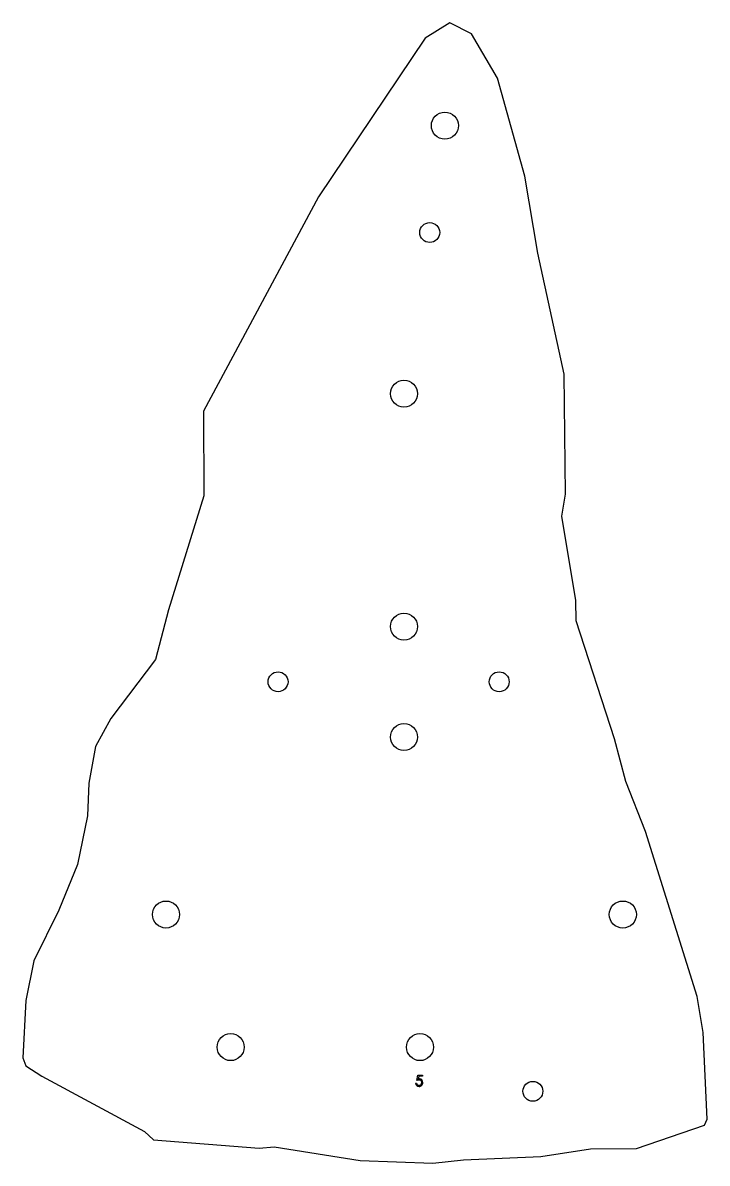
# Model space of a CAD drawing. Header units: millimetres. Extents: x 82 to 392, y 55 to 572.
import ezdxf

# ---------------------------------------------------------------- set-up
doc = ezdxf.new("R2010")
doc.units = ezdxf.units.MM
doc.linetypes.add('SLD-Durchgehend', pattern=[0])

msp = doc.modelspace()

# ---------------------------------------------------------------- linework, layer by layer
at = {"color": 7, "linetype": 'SLD-Durchgehend', "lineweight": 25}
for p, q in [((275.14, 571.5), (264.07, 564.56)), ((284.99, 566.58), (275.14, 571.5)), ((264.07, 564.56), (215.75, 492.73)), ((296.66, 546.44), (284.99, 566.58)), ((309.09, 502.1), (296.66, 546.44)), ((314.98, 467.26), (309.09, 502.1)), ((215.75, 492.73), (163.76, 395.74)), ((326.88, 412.47), (314.98, 467.26)), ((327.49, 358.15), (326.88, 412.47)), ((163.76, 395.74), (163.85, 357.48)), ((163.85, 357.48), (147.93, 305.84)), ((325.76, 348.17), (327.49, 358.15)), ((332.13, 310.08), (325.76, 348.17)), ((332.35, 300.79), (332.13, 310.08)), ((147.93, 305.84), (142.01, 283.32)), ((349.6, 247.43), (332.35, 300.79)), ((142.01, 283.32), (121.86, 256.62)), ((121.86, 256.62), (114.9, 243.9)), ((114.9, 243.9), (111.92, 227.36)), ((354.69, 228.05), (349.6, 247.43)), ((111.92, 227.36), (111.36, 212.59)), ((363.62, 205.47), (354.69, 228.05)), ((111.36, 212.59), (106.72, 190.57)), ((387, 130.88), (363.62, 205.47)), ((106.72, 190.57), (98.36, 169.82)), ((98.36, 169.82), (87.02, 146.93)), ((87.02, 146.93), (83.44, 128.95)), ((389.76, 114.47), (387, 130.88)), ((83.44, 128.95), (82.04, 103.01)), ((391.54, 75.32), (389.76, 114.47)), ((82.04, 103.01), (83.44, 99.36)), ((83.44, 99.36), (90.68, 94.71)), ((90.68, 94.71), (137.03, 69.71)), ((359.54, 61.96), (390.27, 72.52)), ((390.27, 72.52), (391.54, 75.32)), ((137.03, 69.71), (141.17, 65.91)), ((141.17, 65.91), (188.87, 62.18)), ((188.87, 62.18), (195.71, 62.78)), ((195.71, 62.78), (234.62, 56.64)), ((338.81, 61.83), (359.54, 61.96)), ((267.52, 55.37), (281.28, 56.91)), ((281.28, 56.91), (316.39, 58.35)), ((316.39, 58.35), (338.81, 61.83)), ((234.62, 56.64), (267.52, 55.37))]:
    msp.add_line(p, q, dxfattribs=at)
at = {"color": 2, "linetype": 'SLD-Durchgehend', "lineweight": 25, "true_color": 0xffff00}
for p, q in [((260.2, 92.74), (260.72, 95.24)), ((260.72, 95.24), (262.77, 95.24)), ((261.07, 94.73), (260.8, 93.41)), ((262.77, 94.73), (261.07, 94.73)), ((262.77, 95.24), (262.77, 94.73)), ((259.69, 91.52), (260.14, 91.52))]:
    msp.add_line(p, q, dxfattribs=at)
at = {"color": 2, "linetype": 'SLD-Durchgehend', "lineweight": 25, "true_color": 0xffff00, "flags": 128}
for points in [[(261.31, 93), (260.68, 92.9), (260.2, 92.74)], [(260.8, 93.41), (261.13, 93.49), (261.39, 93.51)]]:
    msp.add_lwpolyline(points, dxfattribs=at)
at = {"color": 7, "linetype": 'SLD-Durchgehend', "lineweight": 25}
for centre, radius in [((272.92, 524.98), 6.12), ((266.07, 476.58), 4.5), ((254.41, 403.64), 6.12), ((254.41, 298.23), 6.12), ((197.48, 273.26), 4.5), ((297.48, 273.26), 4.5), ((254.41, 248.23), 6.12), ((146.78, 167.91), 6.12), ((353.41, 167.91), 6.12), ((176.05, 107.91), 6.12), ((261.66, 107.91), 6.12), ((312.71, 87.91), 4.5)]:
    msp.add_circle(centre, radius, dxfattribs=at)
at = {"color": 2, "linetype": 'SLD-Durchgehend', "lineweight": 25, "true_color": 0xffff00}
for centre, radius, start, end in [((261.41, 91.9), 1.11, 359.9156, 95.1498), ((261.41, 91.96), 1.55, 356.9197, 90.8632), ((261.22, 91.65), 1.53, 184.6251, 269.8687), ((261.21, 91.71), 1.09, 190.0123, 271.7099), ((261.27, 91.81), 1.7, 268.3357, 2.2536), ((261.26, 91.88), 1.25, 269.0936, 0.8612)]:
    msp.add_arc(centre, radius, start, end, dxfattribs=at)

doc.saveas('drawing.dxf')
